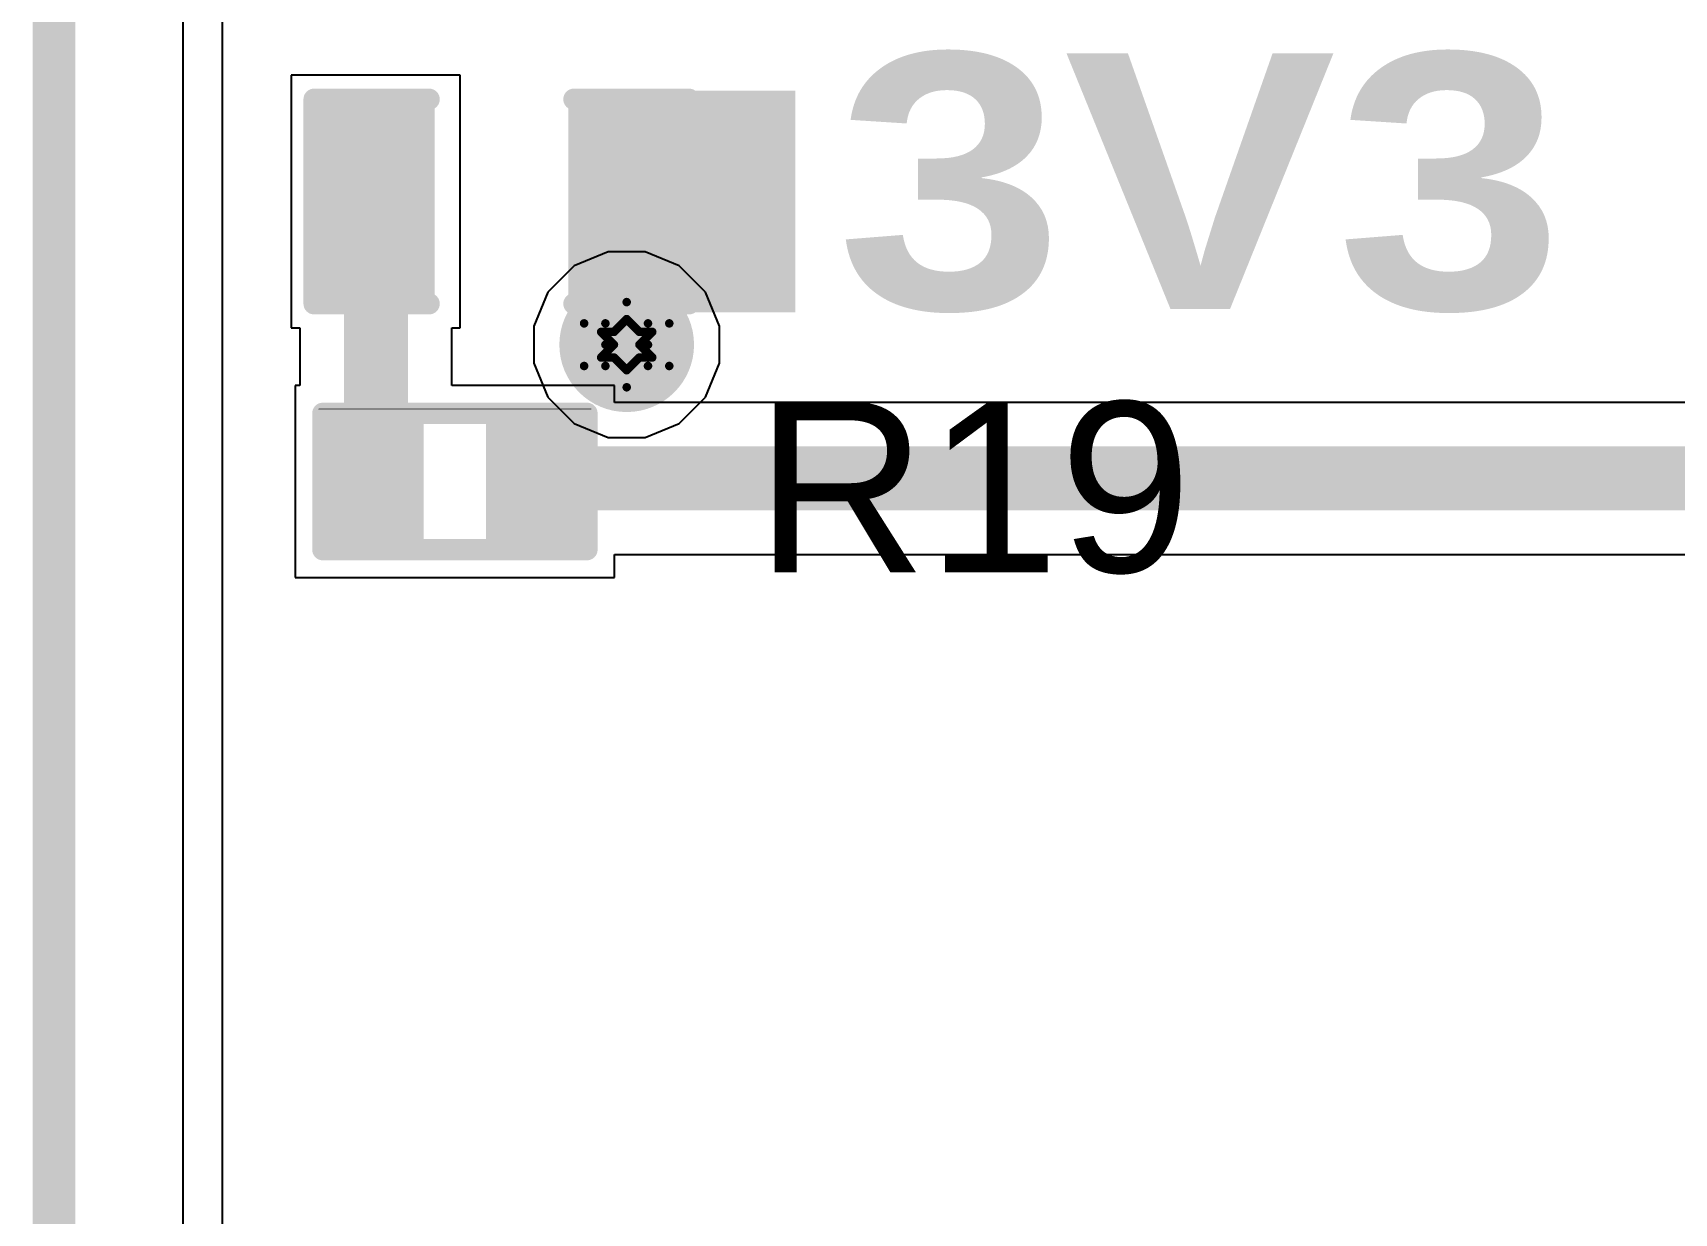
# Model space of a CAD drawing. Header units: inches. Extents: x -5 to 5328, y -4 to 5281.
# Drawn here: x -4.15 to 5.64, y 4.33 to 11.37 of the extents above; entities that cross this region are included whole.
import ezdxf

# ---------------------------------------------------------------- set-up
doc = ezdxf.new("R2010")
doc.units = ezdxf.units.IN
for name, color, linetype in [('Board Outline', 216, 'Continuous'), ('Bottom Layer', 5, 'Continuous'), ('Bottom Solder', 6, 'Continuous'), ('Drill Drawing', 1, 'Continuous'), ('Layer 1', 16, 'Continuous'), ('Layer 2', 76, 'Continuous'), ('Top Layer', 1, 'Continuous'), ('Top Overlay', 2, 'Continuous'), ('Top Paste', 8, 'Continuous'), ('Top Solder', 216, 'Continuous'), ('Via Holes', 16, 'Continuous')]:
    doc.layers.add(name, color=color, linetype=linetype)
doc.styles.add('Arial', font='', dxfattribs={"height": 0.2})
doc.styles.add('Arial Black_Bold', font='', dxfattribs={"height": 0.2})
doc.styles.get('Arial').set_extended_font_data('Arial')
doc.styles.get('Arial Black_Bold').set_extended_font_data('Arial Black', bold=True)

# ---------------------------------------------------------------- blocks, each defined once
blk = doc.blocks.new('R___0402_81')
at = {"layer": 'Top Layer'}
for points in [[(-0.6985, -0.3175), (-0.6985, 0.3175), (-0.2412999999999999, 0.3175), (-0.2413, -0.3175)], [(0.2412999999999999, -0.3175), (0.2413, 0.3175), (0.6985, 0.3175), (0.6985, -0.3175)]]:
    blk.add_hatch(color=1, dxfattribs=at).paths.add_polyline_path(points)
at = {"layer": 'Top Paste'}
for points in [[(-0.6985, -0.3175), (-0.6985, 0.3175), (-0.2412999999999999, 0.3175), (-0.2413, -0.3175)], [(0.2412999999999999, -0.3175), (0.2413, 0.3175), (0.6985, 0.3175), (0.6985, -0.3175)]]:
    blk.add_hatch(color=8, dxfattribs=at).paths.add_polyline_path(points)
at = {"layer": 'Top Solder'}
for points in [[(-0.75350116, -0.37250116), (-0.75350116, 0.37250116), (-0.1862988399999999, 0.37250116), (-0.18629884, -0.37250116)], [(0.1862988399999999, -0.37250116), (0.18629884, 0.37250116), (0.75350116, 0.37250116), (0.75350116, -0.37250116)]]:
    blk.add_hatch(color=216, dxfattribs=at).paths.add_polyline_path(points)
at = {"layer": 'Top Overlay'}
for points in [[(-0.7874, 0.4064, 0.127, 0.127, 0), (-0.7874, -0.4064, 0.127, 0.127, 0)], [(0.7874, 0.4064, 0.127, 0.127, 0), (-0.7874, 0.4064, 0.127, 0.127, 0)], [(0.7874, 0.4064, 0.127, 0.127, 0), (0.7874, -0.4064, 0.127, 0.127, 0)], [(0.7874, -0.4064, 0.127, 0.127, 0), (-0.7874, -0.4064, 0.127, 0.127, 0)], [(0.8128, -0.4318, 0.0032258, 0.0032258, 0), (-0.8128, -0.4318, 0.0032258, 0.0032258, 0)]]:
    blk.add_lwpolyline(points, format="xyseb", dxfattribs=at)
for points in [[(-0.8191499999999999, 0.4064, 0.0635, 0.0635, 1), (-0.7556499999999999, 0.4064, 0.0635, 0.0635, 1)], [(-0.8191499999999999, 0.4064, 0.0635, 0.0635, 1), (-0.7556499999999999, 0.4064, 0.0635, 0.0635, 1)], [(0.7556499999999999, 0.4064, 0.0635, 0.0635, 1), (0.8191499999999999, 0.4064, 0.0635, 0.0635, 1)], [(0.7556499999999999, 0.4064, 0.0635, 0.0635, 1), (0.8191499999999999, 0.4064, 0.0635, 0.0635, 1)], [(-0.8191499999999999, -0.4064, 0.0635, 0.0635, 1), (-0.7556499999999999, -0.4064, 0.0635, 0.0635, 1)], [(-0.8191499999999999, -0.4064, 0.0635, 0.0635, 1), (-0.7556499999999999, -0.4064, 0.0635, 0.0635, 1)], [(0.7556499999999999, -0.4064, 0.0635, 0.0635, 1), (0.8191499999999999, -0.4064, 0.0635, 0.0635, 1)], [(0.7556499999999999, -0.4064, 0.0635, 0.0635, 1), (0.8191499999999999, -0.4064, 0.0635, 0.0635, 1)], [(-0.81360518, -0.4318, 0.0016129, 0.0016129, 1), (-0.8119948199999999, -0.4318, 0.0016129, 0.0016129, 1)], [(0.8119948199999999, -0.4318, 0.0016129, 0.0016129, 1), (0.81360518, -0.4318, 0.0016129, 0.0016129, 1)]]:
    blk.add_lwpolyline(points, format="xyseb", close=True, dxfattribs=at)
blk = doc.blocks.new('LED_0603_112')
at = {"layer": 'Top Layer'}
for points in [[(-0.999998, 0.5000002699999999), (-0.499999, 0.5000002699999999), (-0.499999, -0.5000002699999999), (-0.999998, -0.5000002699999999)], [(0.50000154, 0.5000002699999999), (1.00000054, 0.5000002699999999), (1.00000054, -0.5000002699999999), (0.50000154, -0.5000002699999999)]]:
    blk.add_hatch(color=1, dxfattribs=at).paths.add_polyline_path(points)
at = {"layer": 'Top Overlay'}
blk.add_hatch(color=2, dxfattribs=at).paths.add_polyline_path([(1.11758222, -0.6603720599999999), (1.75257714, -0.6603720599999999), (1.75257714, 0.6604279399999999), (1.11758222, 0.6604279399999999)])
at = {"layer": 'Top Paste'}
for points in [[(-0.999998, 0.5000002699999999), (-0.499999, 0.5000002699999999), (-0.499999, -0.5000002699999999), (-0.999998, -0.5000002699999999)], [(0.50000154, 0.5000002699999999), (1.00000054, 0.5000002699999999), (1.00000054, -0.5000002699999999), (0.50000154, -0.5000002699999999)]]:
    blk.add_hatch(color=8, dxfattribs=at).paths.add_polyline_path(points)
at = {"layer": 'Top Solder'}
for points in [[(-1.101598, 0.6016002699999999), (-0.398399, 0.6016002699999999), (-0.398399, -0.6016002699999999), (-1.101598, -0.6016002699999999)], [(0.39840154, 0.6016002699999999), (1.10160054, 0.6016002699999999), (1.10160054, -0.6016002699999999), (0.39840154, -0.6016002699999999)]]:
    blk.add_hatch(color=216, dxfattribs=at).paths.add_polyline_path(points)
at = {"layer": 'Top Overlay'}
for points in [[(-1.1176, -0.6096025399999999, 0.127, 0.127, 0), (-1.1176, 0.6096025399999999, 0.127, 0.127, 0)], [(-1.1176, 0.6096025399999999, 0.127, 0.127, 0), (-0.4318, 0.6096, 0.127, 0.127, 0)], [(0.4318, 0.6096, 0.127, 0.127, 0), (1.11760254, 0.6096, 0.127, 0.127, 0)], [(1.11760254, -0.6096, 0.127, 0.127, 0), (1.11760254, 0.6096, 0.127, 0.127, 0)], [(-1.1176, -0.6096025399999999, 0.127, 0.127, 0), (-0.4318, -0.6096, 0.127, 0.127, 0)], [(0.4318, -0.6096, 0.127, 0.127, 0), (1.11760254, -0.6096, 0.127, 0.127, 0)]]:
    blk.add_lwpolyline(points, format="xyseb", dxfattribs=at)
for points in [[(-1.14935, 0.6096025399999999, 0.0635, 0.0635, 1), (-1.08585, 0.6096025399999999, 0.0635, 0.0635, 1)], [(-1.14935, 0.6096025399999999, 0.0635, 0.0635, 1), (-1.08585, 0.6096025399999999, 0.0635, 0.0635, 1)], [(-0.46355, 0.6096, 0.0635, 0.0635, 1), (-0.40005, 0.6096, 0.0635, 0.0635, 1)], [(0.40005, 0.6096, 0.0635, 0.0635, 1), (0.46355, 0.6096, 0.0635, 0.0635, 1)], [(1.08585254, 0.6096, 0.0635, 0.0635, 1), (1.14935254, 0.6096, 0.0635, 0.0635, 1)], [(1.08585254, 0.6096, 0.0635, 0.0635, 1), (1.14935254, 0.6096, 0.0635, 0.0635, 1)], [(-1.14935, -0.6096025399999999, 0.0635, 0.0635, 1), (-1.08585, -0.6096025399999999, 0.0635, 0.0635, 1)], [(-1.14935, -0.6096025399999999, 0.0635, 0.0635, 1), (-1.08585, -0.6096025399999999, 0.0635, 0.0635, 1)], [(-0.46355, -0.6096, 0.0635, 0.0635, 1), (-0.40005, -0.6096, 0.0635, 0.0635, 1)], [(0.40005, -0.6096, 0.0635, 0.0635, 1), (0.46355, -0.6096, 0.0635, 0.0635, 1)], [(1.08585254, -0.6096, 0.0635, 0.0635, 1), (1.14935254, -0.6096, 0.0635, 0.0635, 1)], [(1.08585254, -0.6096, 0.0635, 0.0635, 1), (1.14935254, -0.6096, 0.0635, 0.0635, 1)]]:
    blk.add_lwpolyline(points, format="xyseb", close=True, dxfattribs=at)

msp = doc.modelspace()

# ---------------------------------------------------------------- hatches: boundary and pattern name
at = {"layer": 'Bottom Layer'}
h = msp.add_hatch(color=5, dxfattribs=at)
edge = h.paths.add_edge_path()
edge.add_arc((-0.60436506, 9.50725048), 0.2999994, 0, 360)
at = {"layer": 'Bottom Solder'}
h = msp.add_hatch(color=6, dxfattribs=at)
edge = h.paths.add_edge_path()
edge.add_arc((-0.60436506, 9.50725048), 0.4015993999999999, 0, 360)
at = {"layer": 'Layer 1'}
h = msp.add_hatch(color=16, dxfattribs=at)
edge = h.paths.add_edge_path()
edge.add_arc((-0.60436506, 9.50725048), 0.2999994, 0, 360)
at = {"layer": 'Layer 2'}
h = msp.add_hatch(color=76, dxfattribs=at)
edge = h.paths.add_edge_path()
edge.add_arc((-0.60436506, 9.50725048), 0.2999994, 0, 360)
at = {"layer": 'Top Layer'}
h = msp.add_hatch(color=1, dxfattribs=at)
edge = h.paths.add_edge_path()
edge.add_arc((-0.60436506, 9.50725048), 0.2999994, 0, 360)
at = {"layer": 'Top Solder'}
h = msp.add_hatch(color=216, dxfattribs=at)
edge = h.paths.add_edge_path()
edge.add_arc((-0.60436506, 9.50725048), 0.4015993999999999, 0, 360)
at = {"layer": 'Via Holes'}
h = msp.add_hatch(color=7, dxfattribs=at)
edge = h.paths.add_edge_path()
edge.add_arc((-0.60436506, 9.50725048), 0.1499997, 0, 360)

# ---------------------------------------------------------------- linework, layer by layer
at = {"layer": 'Board Outline'}
msp.add_lwpolyline([(-4.0186864, -4.000002159999999, 0.254, 0.254, 0), (-4.0186864, 105.99998612, 0.254, 0.254, 0)], format="xyseb", dxfattribs=at)
at = {"layer": 'Bottom Layer'}
msp.add_line((-3.25012304, 2.54968502), (-3.25012304, 99.42596066), dxfattribs=at)
at = {"layer": 'Drill Drawing'}
for points in [[(-0.73136506, 9.63425048, 0.0508, 0.0508, 0), (-0.60436506, 9.76125048, 0.0508, 0.0508, 0)], [(-0.60436506, 9.76125048, 0.0508, 0.0508, 0), (-0.47736506, 9.63425048, 0.0508, 0.0508, 0)], [(-0.85836506, 9.63425048, 0.0508, 0.0508, 0), (-0.73136506, 9.50725048, 0.0508, 0.0508, 0)], [(-0.85836506, 9.63425048, 0.0508, 0.0508, 0), (-0.73136506, 9.63425048, 0.0508, 0.0508, 0)], [(-0.75676506, 9.58345048, 0.0508, 0.0508, 0), (-0.6805650599999999, 9.50725048, 0.0508, 0.0508, 0)], [(-0.75676506, 9.58345048, 0.0508, 0.0508, 0), (-0.6805650599999999, 9.58345048, 0.0508, 0.0508, 0)], [(-0.6805650599999999, 9.58345048, 0.0508, 0.0508, 0), (-0.60436506, 9.65965048, 0.0508, 0.0508, 0)], [(-0.60436506, 9.65965048, 0.0508, 0.0508, 0), (-0.52816506, 9.58345048, 0.0508, 0.0508, 0)], [(-0.52816506, 9.58345048, 0.0508, 0.0508, 0), (-0.45196506, 9.58345048, 0.0508, 0.0508, 0)], [(-0.52816506, 9.50725048, 0.0508, 0.0508, 0), (-0.45196506, 9.58345048, 0.0508, 0.0508, 0)], [(-0.47736506, 9.63425048, 0.0508, 0.0508, 0), (-0.35036506, 9.63425048, 0.0508, 0.0508, 0)], [(-0.47736506, 9.50725048, 0.0508, 0.0508, 0), (-0.35036506, 9.63425048, 0.0508, 0.0508, 0)], [(-0.85836506, 9.380250479999999, 0.0508, 0.0508, 0), (-0.73136506, 9.50725048, 0.0508, 0.0508, 0)], [(-0.75676506, 9.43105048, 0.0508, 0.0508, 0), (-0.6805650599999999, 9.50725048, 0.0508, 0.0508, 0)], [(-0.52816506, 9.50725048, 0.0508, 0.0508, 0), (-0.45196506, 9.43105048, 0.0508, 0.0508, 0)], [(-0.47736506, 9.50725048, 0.0508, 0.0508, 0), (-0.35036506, 9.380250479999999, 0.0508, 0.0508, 0)], [(-0.85836506, 9.380250479999999, 0.0508, 0.0508, 0), (-0.73136506, 9.380250479999999, 0.0508, 0.0508, 0)], [(-0.75676506, 9.43105048, 0.0508, 0.0508, 0), (-0.6805650599999999, 9.43105048, 0.0508, 0.0508, 0)], [(-0.73136506, 9.380250479999999, 0.0508, 0.0508, 0), (-0.60436506, 9.253250479999998, 0.0508, 0.0508, 0)], [(-0.6805650599999999, 9.43105048, 0.0508, 0.0508, 0), (-0.60436506, 9.35485048, 0.0508, 0.0508, 0)], [(-0.60436506, 9.35485048, 0.0508, 0.0508, 0), (-0.52816506, 9.43105048, 0.0508, 0.0508, 0)], [(-0.60436506, 9.253250479999998, 0.0508, 0.0508, 0), (-0.47736506, 9.380250479999999, 0.0508, 0.0508, 0)], [(-0.52816506, 9.43105048, 0.0508, 0.0508, 0), (-0.45196506, 9.43105048, 0.0508, 0.0508, 0)], [(-0.47736506, 9.380250479999999, 0.0508, 0.0508, 0), (-0.35036506, 9.380250479999999, 0.0508, 0.0508, 0)]]:
    msp.add_lwpolyline(points, format="xyseb", dxfattribs=at)
for points in [[(-0.6170650599999999, 9.76125048, 0.0254, 0.0254, 1), (-0.59166506, 9.76125048, 0.0254, 0.0254, 1)], [(-0.6170650599999999, 9.76125048, 0.0254, 0.0254, 1), (-0.59166506, 9.76125048, 0.0254, 0.0254, 1)], [(-0.8710650600000001, 9.63425048, 0.0254, 0.0254, 1), (-0.84566506, 9.63425048, 0.0254, 0.0254, 1)], [(-0.8710650600000001, 9.63425048, 0.0254, 0.0254, 1), (-0.84566506, 9.63425048, 0.0254, 0.0254, 1)], [(-0.7694650599999999, 9.58345048, 0.0254, 0.0254, 1), (-0.74406506, 9.58345048, 0.0254, 0.0254, 1)], [(-0.7694650599999999, 9.58345048, 0.0254, 0.0254, 1), (-0.74406506, 9.58345048, 0.0254, 0.0254, 1)], [(-0.74406506, 9.63425048, 0.0254, 0.0254, 1), (-0.71866506, 9.63425048, 0.0254, 0.0254, 1)], [(-0.74406506, 9.63425048, 0.0254, 0.0254, 1), (-0.71866506, 9.63425048, 0.0254, 0.0254, 1)], [(-0.69326506, 9.58345048, 0.0254, 0.0254, 1), (-0.6678650599999999, 9.58345048, 0.0254, 0.0254, 1)], [(-0.69326506, 9.58345048, 0.0254, 0.0254, 1), (-0.6678650599999999, 9.58345048, 0.0254, 0.0254, 1)], [(-0.6170650599999999, 9.65965048, 0.0254, 0.0254, 1), (-0.59166506, 9.65965048, 0.0254, 0.0254, 1)], [(-0.6170650599999999, 9.65965048, 0.0254, 0.0254, 1), (-0.59166506, 9.65965048, 0.0254, 0.0254, 1)], [(-0.54086506, 9.58345048, 0.0254, 0.0254, 1), (-0.5154650599999999, 9.58345048, 0.0254, 0.0254, 1)], [(-0.54086506, 9.58345048, 0.0254, 0.0254, 1), (-0.5154650599999999, 9.58345048, 0.0254, 0.0254, 1)], [(-0.4900650599999999, 9.63425048, 0.0254, 0.0254, 1), (-0.4646650599999999, 9.63425048, 0.0254, 0.0254, 1)], [(-0.4900650599999999, 9.63425048, 0.0254, 0.0254, 1), (-0.4646650599999999, 9.63425048, 0.0254, 0.0254, 1)], [(-0.4646650599999999, 9.58345048, 0.0254, 0.0254, 1), (-0.43926506, 9.58345048, 0.0254, 0.0254, 1)], [(-0.4646650599999999, 9.58345048, 0.0254, 0.0254, 1), (-0.43926506, 9.58345048, 0.0254, 0.0254, 1)], [(-0.36306506, 9.63425048, 0.0254, 0.0254, 1), (-0.33766506, 9.63425048, 0.0254, 0.0254, 1)], [(-0.36306506, 9.63425048, 0.0254, 0.0254, 1), (-0.33766506, 9.63425048, 0.0254, 0.0254, 1)], [(-0.74406506, 9.50725048, 0.0254, 0.0254, 1), (-0.71866506, 9.50725048, 0.0254, 0.0254, 1)], [(-0.74406506, 9.50725048, 0.0254, 0.0254, 1), (-0.71866506, 9.50725048, 0.0254, 0.0254, 1)], [(-0.69326506, 9.50725048, 0.0254, 0.0254, 1), (-0.6678650599999999, 9.50725048, 0.0254, 0.0254, 1)], [(-0.69326506, 9.50725048, 0.0254, 0.0254, 1), (-0.6678650599999999, 9.50725048, 0.0254, 0.0254, 1)], [(-0.54086506, 9.50725048, 0.0254, 0.0254, 1), (-0.5154650599999999, 9.50725048, 0.0254, 0.0254, 1)], [(-0.54086506, 9.50725048, 0.0254, 0.0254, 1), (-0.5154650599999999, 9.50725048, 0.0254, 0.0254, 1)], [(-0.4900650599999999, 9.50725048, 0.0254, 0.0254, 1), (-0.4646650599999999, 9.50725048, 0.0254, 0.0254, 1)], [(-0.4900650599999999, 9.50725048, 0.0254, 0.0254, 1), (-0.4646650599999999, 9.50725048, 0.0254, 0.0254, 1)], [(-0.8710650600000001, 9.380250479999999, 0.0254, 0.0254, 1), (-0.84566506, 9.380250479999999, 0.0254, 0.0254, 1)], [(-0.8710650600000001, 9.380250479999999, 0.0254, 0.0254, 1), (-0.84566506, 9.380250479999999, 0.0254, 0.0254, 1)], [(-0.7694650599999999, 9.43105048, 0.0254, 0.0254, 1), (-0.74406506, 9.43105048, 0.0254, 0.0254, 1)], [(-0.7694650599999999, 9.43105048, 0.0254, 0.0254, 1), (-0.74406506, 9.43105048, 0.0254, 0.0254, 1)], [(-0.74406506, 9.380250479999999, 0.0254, 0.0254, 1), (-0.71866506, 9.380250479999999, 0.0254, 0.0254, 1)], [(-0.74406506, 9.380250479999999, 0.0254, 0.0254, 1), (-0.71866506, 9.380250479999999, 0.0254, 0.0254, 1)], [(-0.69326506, 9.43105048, 0.0254, 0.0254, 1), (-0.6678650599999999, 9.43105048, 0.0254, 0.0254, 1)], [(-0.69326506, 9.43105048, 0.0254, 0.0254, 1), (-0.6678650599999999, 9.43105048, 0.0254, 0.0254, 1)], [(-0.54086506, 9.43105048, 0.0254, 0.0254, 1), (-0.5154650599999999, 9.43105048, 0.0254, 0.0254, 1)], [(-0.54086506, 9.43105048, 0.0254, 0.0254, 1), (-0.5154650599999999, 9.43105048, 0.0254, 0.0254, 1)], [(-0.4900650599999999, 9.380250479999999, 0.0254, 0.0254, 1), (-0.4646650599999999, 9.380250479999999, 0.0254, 0.0254, 1)], [(-0.4900650599999999, 9.380250479999999, 0.0254, 0.0254, 1), (-0.4646650599999999, 9.380250479999999, 0.0254, 0.0254, 1)], [(-0.4646650599999999, 9.43105048, 0.0254, 0.0254, 1), (-0.43926506, 9.43105048, 0.0254, 0.0254, 1)], [(-0.4646650599999999, 9.43105048, 0.0254, 0.0254, 1), (-0.43926506, 9.43105048, 0.0254, 0.0254, 1)], [(-0.36306506, 9.380250479999999, 0.0254, 0.0254, 1), (-0.33766506, 9.380250479999999, 0.0254, 0.0254, 1)], [(-0.36306506, 9.380250479999999, 0.0254, 0.0254, 1), (-0.33766506, 9.380250479999999, 0.0254, 0.0254, 1)], [(-0.6170650599999999, 9.35485048, 0.0254, 0.0254, 1), (-0.59166506, 9.35485048, 0.0254, 0.0254, 1)], [(-0.6170650599999999, 9.35485048, 0.0254, 0.0254, 1), (-0.59166506, 9.35485048, 0.0254, 0.0254, 1)], [(-0.6170650599999999, 9.253250479999998, 0.0254, 0.0254, 1), (-0.59166506, 9.253250479999998, 0.0254, 0.0254, 1)], [(-0.6170650599999999, 9.253250479999998, 0.0254, 0.0254, 1), (-0.59166506, 9.253250479999998, 0.0254, 0.0254, 1)]]:
    msp.add_lwpolyline(points, format="xyseb", close=True, dxfattribs=at)
at = {"layer": 'Layer 1'}
msp.add_line((-3.25012304, 2.54968502), (-3.25012304, 99.42596066), dxfattribs=at)
at = {"layer": 'Layer 2'}
for p, q in [((-3.01511208, 2.82319222), (-3.01511208, 99.15812274)), ((-0.71456296, 10.06124988), (-0.91817952, 9.97690918)), ((-0.49416716, 10.06124988), (-0.71456296, 10.06124988)), ((-0.2905506, 9.97690918), (-0.49416716, 10.06124988)), ((-0.91817952, 9.97690918), (-1.07402376, 9.82106494)), ((-0.13470636, 9.82106494), (-0.2905506, 9.97690918)), ((-1.07402376, 9.82106494), (-1.15836446, 9.61744838)), ((-0.05036566, 9.61744838), (-0.13470636, 9.82106494)), ((-1.15836446, 9.61744838), (-1.15836446, 9.397052579999999)), ((-0.05036566, 9.397052579999999), (-0.05036566, 9.61744838)), ((-1.15836446, 9.397052579999999), (-1.07402376, 9.19343602)), ((-0.13470636, 9.19343602), (-0.05036566, 9.397052579999999)), ((-1.07402376, 9.19343602), (-0.91817952, 9.03759178)), ((-0.2905506, 9.03759178), (-0.13470636, 9.19343602)), ((-0.91817952, 9.03759178), (-0.71456296, 8.95325108)), ((-0.49416716, 8.95325108), (-0.2905506, 9.03759178)), ((-0.71456296, 8.95325108), (-0.49416716, 8.95325108))]:
    msp.add_line(p, q, dxfattribs=at)
at = {"layer": 'Top Layer'}
for p, q in [((-3.25012304, 2.54968502), (-3.25012304, 99.42596066)), ((-1.59671766, 11.11483934), (-2.60471666, 11.11483934)), ((-2.60471666, 11.11483934), (-2.60471666, 9.606841339999999)), ((-1.59671766, 9.606841339999999), (-1.59671766, 11.11483934)), ((-2.60471666, 9.606841339999999), (-2.5529032, 9.606841339999999)), ((-2.5529032, 9.606841339999999), (-2.5529032, 9.2629609)), ((-1.64648896, 9.2629609), (-1.64648896, 9.606841339999999)), ((-1.64648896, 9.606841339999999), (-1.59671766, 9.606841339999999)), ((-2.5529032, 9.2629609), (-2.581275, 9.2629609)), ((-2.581275, 9.2629609), (-2.581275, 8.1199609)), ((-0.676275, 9.2629609), (-1.64648896, 9.2629609)), ((-0.676275, 9.16304746), (-0.676275, 9.2629609)), ((9.23464244, 9.16304746), (-0.676275, 9.16304746)), ((-0.676275, 8.1199609), (-0.676275, 8.25663322)), ((-0.676275, 8.25663322), (9.27412674, 8.25663322)), ((-2.581275, 8.1199609), (-0.676275, 8.1199609))]:
    msp.add_line(p, q, dxfattribs=at)
for points in [[(-2.09969608, 8.69248198, 0.3809999999999999, 0.3809999999999999, 0), (-2.09969608, 10.35981926, 0.3809999999999999, 0.3809999999999999, 0)], [(-0.6025413399999999, 10.35901662, 0.3809999999999999, 0.3809999999999999, 0), (-0.60071762, 10.36084034, 0.3809999999999999, 0.3809999999999999, 0)], [(-0.6025413399999999, 9.5090742, 0.3809999999999999, 0.3809999999999999, 0), (-0.6025413399999999, 10.35901662, 0.3809999999999999, 0.3809999999999999, 0)], [(-0.60436506, 9.50725048, 0.3809999999999999, 0.3809999999999999, 0), (-0.6025413399999999, 9.5090742, 0.3809999999999999, 0.3809999999999999, 0)], [(-1.14049556, 8.70984034, 0.3809999999999999, 0.3809999999999999, 0), (9.56490848, 8.70984034, 0.3809999999999999, 0.3809999999999999, 0)], [(-1.158875, 8.6914609, 0.254, 0.254, 0), (-1.14049556, 8.70984034, 0.254, 0.254, 0)]]:
    msp.add_lwpolyline(points, format="xyseb", dxfattribs=at)
for points in [[(-2.19494608, 10.35981926, 0.1905, 0.1905, 1), (-2.00444608, 10.35981926, 0.1905, 0.1905, 1)], [(-0.69779134, 10.35901662, 0.1905, 0.1905, 1), (-0.50729134, 10.35901662, 0.1905, 0.1905, 1)], [(-0.69779134, 10.35901662, 0.1905, 0.1905, 1), (-0.50729134, 10.35901662, 0.1905, 0.1905, 1)], [(-0.6959676199999999, 10.36084034, 0.1905, 0.1905, 1), (-0.50546762, 10.36084034, 0.1905, 0.1905, 1)], [(-0.69961506, 9.50725048, 0.1905, 0.1905, 1), (-0.50911506, 9.50725048, 0.1905, 0.1905, 1)], [(-0.69779134, 9.5090742, 0.1905, 0.1905, 1), (-0.50729134, 9.5090742, 0.1905, 0.1905, 1)], [(-0.69779134, 9.5090742, 0.1905, 0.1905, 1), (-0.50729134, 9.5090742, 0.1905, 0.1905, 1)], [(-2.19494608, 8.69248198, 0.1905, 0.1905, 1), (-2.00444608, 8.69248198, 0.1905, 0.1905, 1)], [(-1.23574556, 8.70984034, 0.1905, 0.1905, 1), (-1.04524556, 8.70984034, 0.1905, 0.1905, 1)], [(-1.222375, 8.6914609, 0.127, 0.127, 1), (-1.095375, 8.6914609, 0.127, 0.127, 1)], [(-1.20399556, 8.70984034, 0.127, 0.127, 1), (-1.07699556, 8.70984034, 0.127, 0.127, 1)]]:
    msp.add_lwpolyline(points, format="xyseb", close=True, dxfattribs=at)

# ---------------------------------------------------------------- block references
msp.add_blockref('LED_0603_112', (-1.35071866, 10.36084034))
at = {"rotation": 180}
msp.add_blockref('R___0402_81', (-1.628775, 8.6914609), dxfattribs=at)

# ---------------------------------------------------------------- texts
at = {"layer": 'Top Overlay', "style": 'Arial Black_Bold'}
msp.add_text('3V3', height=1.524, rotation=360, dxfattribs=at).set_placement((0.646303, 9.720582539999999))
at = {"layer": 'Top Overlay', "style": 'Arial'}
msp.add_text('R19', height=1.016, dxfattribs=at).set_placement((0.16088106, 8.1507076))

doc.saveas('drawing.dxf')
